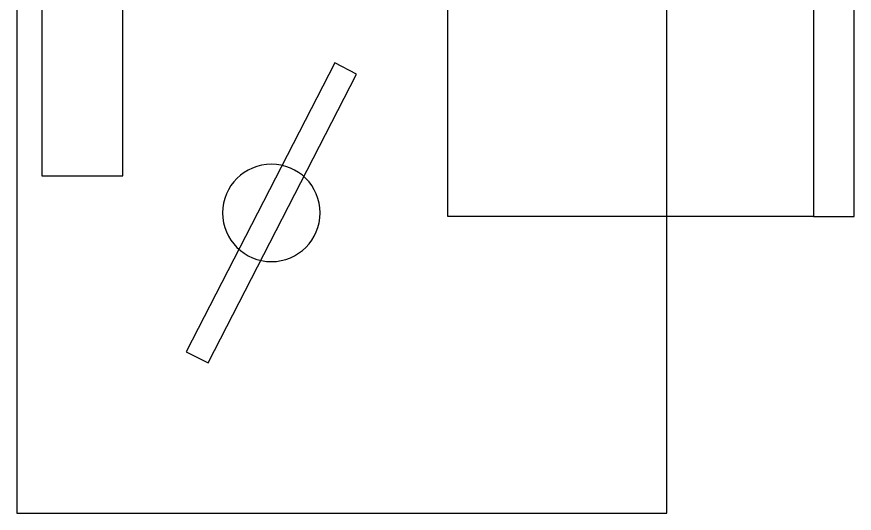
# Model space of a CAD drawing. Extents: x -1286 to 34975, y -230 to 6637.
# Drawn here: x 17755.9 to 17859, y 433.5 to 494.6 of the extents above; entities that cross this region are included whole.
import ezdxf

# ---------------------------------------------------------------- set-up
doc = ezdxf.new("R2010")
doc.units = 0
doc.header["$LTSCALE"] = 20
doc.layers.get('0').update_dxf_attribs({"color": 9, "lineweight": 9})
doc.layers.add('05', color=9, linetype='Continuous', lineweight=9)

# ---------------------------------------------------------------- blocks, each defined once
blk = doc.blocks.new('m-vw-sandalye-02')
at = {"lineweight": -3, "ltscale": 0.5}
for points in [[(-22.5, 0), (-22.5, -5), (22.5, -5), (22.5, 0)], [(-22.5, -5), (22.5, -5), (22.5, -50), (-22.5, -50)]]:
    blk.add_lwpolyline(points, close=True, dxfattribs=at)
blk = doc.blocks.new('m-vw-çalışma-p-01')
at = {"lineweight": -3, "ltscale": 0.5}
for p, q in [((11.93, 179.03), (91.93, 179.03)), ((11.93, -0.97), (11.93, 179.03)), ((91.93, 179.03), (91.93, -0.97))]:
    blk.add_line(p, q, dxfattribs=at)
for points in [[(32.8, 159.16), (35.47, 160.53), (53.74, 124.95), (51.08, 123.58)], [(15, 137.5), (25, 137.5), (25, 102.5), (15, 102.5)]]:
    blk.add_lwpolyline(points, close=True, dxfattribs=at)
blk.add_circle((43.27, 142.05), 6, dxfattribs=at)
at = {"lineweight": -3, "ltscale": 0.5, "xscale": -1, "rotation": 270}
blk.add_blockref('m-vw-sandalye-02', (115, 120), dxfattribs=at)

msp = doc.modelspace()

# ---------------------------------------------------------------- block references
at = {"layer": '05', "lineweight": -3, "xscale": -1, "rotation": 180}
msp.add_blockref('m-vw-çalışma-p-01', (17743.96, 612.5), dxfattribs=at)

doc.saveas('drawing.dxf')
